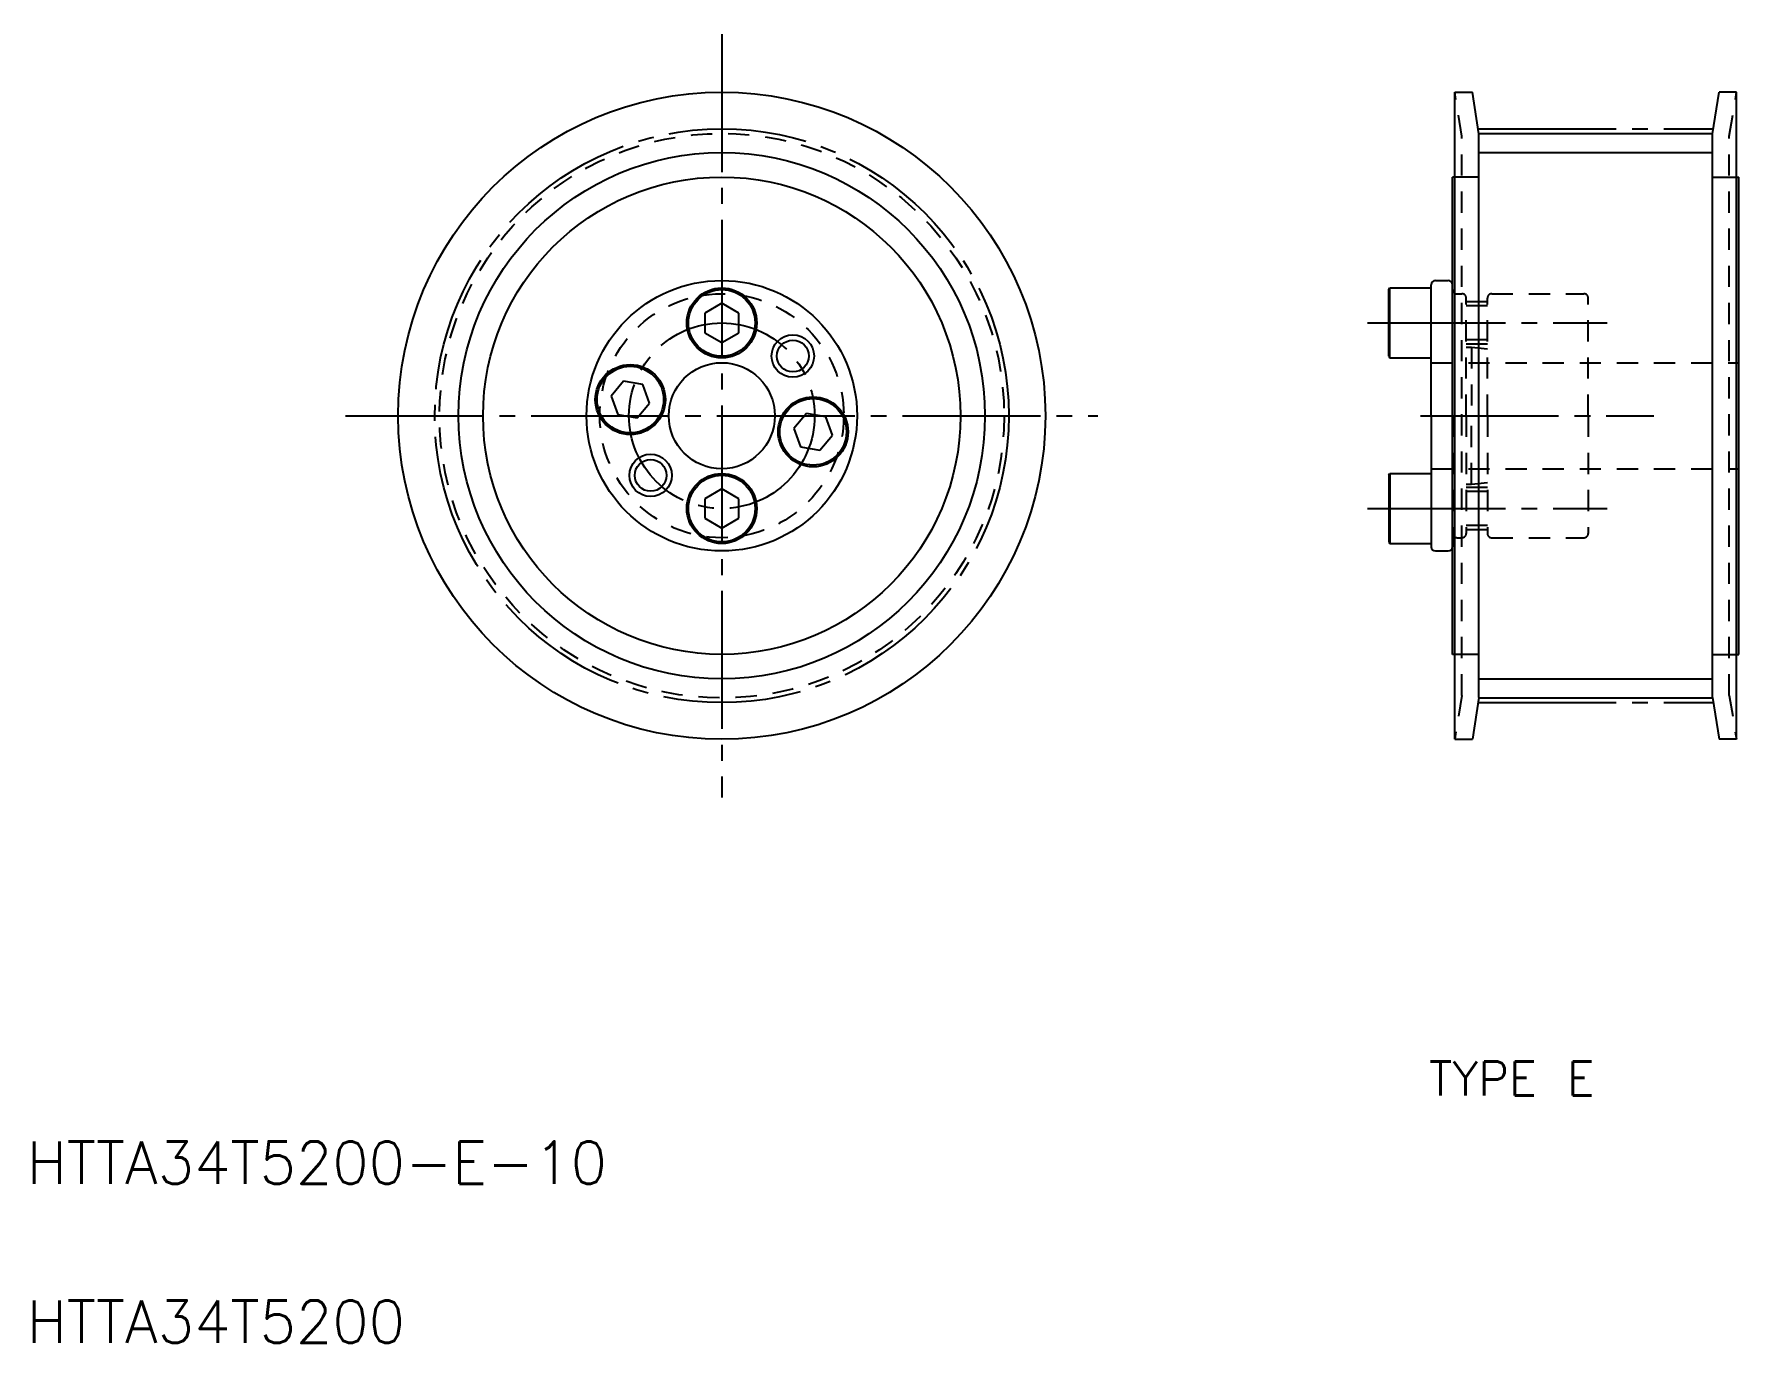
# Model space of a CAD drawing. Extents: x -1 to 159, y 139 to 262.
import ezdxf

# ---------------------------------------------------------------- set-up
doc = ezdxf.new("R2010")
doc.units = 0
doc.linetypes.add('CENTER', pattern=[17.5, 13, -1.5, 1.5, -1.5])
doc.linetypes.add('DASHED', pattern=[3.5, 2, -1.5])
doc.layers.get('0').update_dxf_attribs({"linetype": 'CONTINUOUS'})
doc.layers.add('CENTER', color=1, linetype='CENTER')
doc.styles.get("Standard").update_dxf_attribs({"font": 'txt.shx', "bigfont": '@extfont2.shx'})

msp = doc.modelspace()

# ---------------------------------------------------------------- linework, layer by layer
at = {"color": 3, "linetype": 'DASHED'}
for p, q in [((133.12, 252.41), (132.44, 256.54)), ((158.32, 252.41), (159, 256.54)), ((133.12, 199.68), (133.12, 252.41)), ((158.32, 199.68), (158.32, 252.41)), ((132.63, 237.54), (133.12, 237.54)), ((133.52, 226.04), (133.52, 237.14)), ((135.52, 236.79), (133.52, 236.79)), ((135.52, 236.39), (133.52, 236.39)), ((135.52, 226.04), (135.52, 237.14)), ((135.92, 237.54), (144.62, 237.54)), ((145.02, 226.04), (145.02, 237.14)), ((135.52, 233.19), (133.52, 233.19)), ((135.52, 232.79), (133.52, 232.79)), ((133.52, 232.49), (134.02, 232.49)), ((134.02, 232.49), (134.02, 226.04)), ((134.02, 232.49), (135.52, 232.34)), ((130.22, 231.04), (159.22, 231.04)), ((132.22, 226.04), (132.22, 213.69)), ((133.52, 226.04), (133.52, 214.94)), ((134.02, 219.59), (134.02, 226.04)), ((135.52, 226.04), (135.52, 214.94)), ((145.02, 226.04), (145.02, 214.94)), ((130.22, 221.04), (159.22, 221.04)), ((133.52, 219.59), (134.02, 219.59)), ((135.52, 219.29), (133.52, 219.29)), ((135.52, 218.89), (133.52, 218.89)), ((134.02, 219.59), (135.52, 219.74)), ((135.52, 215.69), (133.52, 215.69)), ((132.63, 214.54), (133.12, 214.54)), ((135.52, 215.29), (133.52, 215.29)), ((135.92, 214.54), (144.62, 214.54)), ((133.12, 199.68), (132.44, 195.54)), ((158.32, 199.68), (159, 195.54))]:
    msp.add_line(p, q, dxfattribs=at)
at = {"color": 7, "linetype": 'CONTINUOUS'}
for p, q in [((132.44, 256.54), (134.1, 256.54)), ((132.44, 195.54), (132.44, 256.54)), ((134.72, 252.62), (134.1, 256.54)), ((156.72, 252.62), (157.35, 256.54)), ((159, 256.54), (157.35, 256.54)), ((159, 195.54), (159, 256.54)), ((134.72, 252.66), (156.72, 252.66)), ((134.72, 199.47), (134.72, 252.62)), ((156.72, 199.47), (156.72, 252.62)), ((132.22, 203.54), (132.22, 248.54)), ((132.44, 248.54), (132.22, 248.54)), ((159, 248.54), (159.22, 248.54)), ((159.22, 203.54), (159.22, 248.54)), ((126.22, 237.93), (126.32, 238.09)), ((126.22, 231.66), (126.22, 237.93)), ((126.32, 231.49), (126.32, 238.09)), ((126.32, 238.09), (130.22, 238.09)), ((130.22, 226.04), (130.22, 238.39)), ((130.22, 231.49), (130.22, 238.09)), ((130.62, 238.79), (131.82, 238.79)), ((132.22, 226.04), (132.22, 238.39)), ((63.35, 236.64), (61.75, 235.72)), ((64.95, 235.72), (63.35, 236.64)), ((130.22, 232.79), (130.22, 236.79)), ((61.75, 235.72), (61.75, 233.87)), ((64.95, 233.87), (64.95, 235.72)), ((61.75, 233.87), (63.35, 232.95)), ((63.35, 232.95), (64.95, 233.87)), ((126.22, 231.66), (126.32, 231.49)), ((126.32, 231.49), (130.22, 231.49)), ((130.22, 232.22), (130.22, 232.22)), ((54.1, 229.3), (52.91, 227.88)), ((55.92, 228.98), (54.1, 229.3)), ((56.55, 227.24), (55.92, 228.98)), ((130.22, 229.13), (130.22, 229.13)), ((52.91, 227.88), (53.54, 226.15)), ((55.36, 225.83), (56.55, 227.24)), ((53.54, 226.15), (55.36, 225.83)), ((71.33, 226.26), (70.15, 224.84)), ((73.15, 225.94), (71.33, 226.26)), ((73.78, 224.2), (73.15, 225.94)), ((130.22, 226.04), (130.22, 213.69)), ((70.15, 224.84), (70.78, 223.11)), ((72.6, 222.79), (73.78, 224.2)), ((70.78, 223.11), (72.6, 222.79)), ((126.22, 220.43), (126.32, 220.59)), ((126.22, 220.43), (126.22, 214.16)), ((126.32, 220.59), (130.22, 220.59)), ((126.32, 220.59), (126.32, 213.99)), ((130.22, 220.59), (130.22, 213.99)), ((63.35, 219.14), (61.75, 218.22)), ((64.95, 218.22), (63.35, 219.14)), ((130.22, 219.29), (130.22, 215.29)), ((61.75, 218.22), (61.75, 216.37)), ((64.95, 216.37), (64.95, 218.22)), ((61.75, 216.37), (63.35, 215.45)), ((63.35, 215.45), (64.95, 216.37)), ((126.22, 214.16), (126.32, 213.99)), ((126.32, 213.99), (130.22, 213.99)), ((130.62, 213.29), (131.82, 213.29)), ((132.44, 203.54), (132.22, 203.54)), ((159, 203.54), (159.22, 203.54)), ((134.72, 199.47), (134.1, 195.54)), ((134.72, 199.43), (156.72, 199.43)), ((156.72, 199.47), (157.35, 195.54)), ((132.44, 195.54), (134.1, 195.54)), ((159, 195.54), (157.35, 195.54))]:
    msp.add_line(p, q, dxfattribs=at)
at = {"color": 3, "linetype": 'CONTINUOUS'}
for p, q in [((134.72, 250.86), (156.72, 250.86)), ((134.72, 248.54), (132.44, 248.54)), ((156.72, 248.54), (159, 248.54)), ((134.72, 203.54), (132.44, 203.54)), ((156.72, 203.54), (159, 203.54)), ((134.72, 201.23), (156.72, 201.23))]:
    msp.add_line(p, q, dxfattribs=at)
at = {"color": 7, "linetype": 'CONTINUOUS'}
for centre, radius in [((63.35, 226.04), 30.5), ((63.35, 226.04), 22.5), ((63.35, 226.04), 12.75), ((63.35, 234.79), 3.3), ((63.35, 234.79), 3.14), ((70.05, 231.67), 1.5), ((63.35, 226.04), 5), ((71.96, 224.52), 3.3), ((71.96, 224.52), 3.14), ((56.64, 220.42), 1.5), ((63.35, 217.29), 3.3), ((63.35, 217.29), 3.14)]:
    msp.add_circle(centre, radius, dxfattribs=at)
at = {"color": 3, "linetype": 'DASHED'}
for radius in [26.61, 11.5]:
    msp.add_circle((63.35, 226.04), radius, dxfattribs=at)
at = {"color": 3, "linetype": 'CONTINUOUS'}
msp.add_circle((63.35, 226.04), 24.81, dxfattribs=at)
at = {"color": 3}
for centre in [(70.05, 231.67), (56.64, 220.42)]:
    msp.add_circle(centre, 2, dxfattribs=at)
at = {"color": 7}
for radius in [3.3, 3.14]:
    msp.add_circle((54.73, 227.56), radius, dxfattribs=at)
at = {"color": 7, "linetype": 'CONTINUOUS'}
for centre, start, end in [((130.62, 238.39), 90, 180), ((131.82, 238.39), 0, 90), ((130.62, 213.69), 180, 270), ((131.82, 213.69), 270, 0)]:
    msp.add_arc(centre, 0.4, start, end, dxfattribs=at)
at = {"color": 3, "linetype": 'DASHED'}
for centre, radius, start, end in [((132.63, 237.95), 0.41, 180, 270), ((133.12, 237.14), 0.4, 0, 90), ((135.92, 237.14), 0.4, 90, 180), ((144.62, 237.14), 0.4, 0, 90), ((132.63, 214.13), 0.41, 90, 180), ((133.12, 214.94), 0.4, 270, 0), ((135.92, 214.94), 0.4, 180, 270), ((144.62, 214.94), 0.4, 270, 0)]:
    msp.add_arc(centre, radius, start, end, dxfattribs=at)
at = {"layer": 'CENTER', "color": 1, "linetype": 'CENTER'}
for p, q in [((63.35, 262.02), (63.35, 190.06)), ((134.65, 253.1), (156.72, 253.1)), ((124.22, 234.79), (146.82, 234.79)), ((27.89, 226.04), (98.81, 226.04)), ((129.22, 226.04), (151.22, 226.04)), ((124.22, 217.29), (146.82, 217.29)), ((134.65, 198.99), (156.8, 198.99))]:
    msp.add_line(p, q, dxfattribs=at)
for radius in [27.05, 8.75]:
    msp.add_circle((63.35, 226.04), radius, dxfattribs=at)

# ---------------------------------------------------------------- texts
at = {"color": 7, "linetype": 'CONTINUOUS'}
msp.add_text('TYPE E', height=3.2, dxfattribs=at).set_placement((130.01, 161.95))
for s, p in [('HTTA34T5200-E-10', (-2.16, 153.63)), ('HTTA34T5200', (-2.16, 138.63))]:
    msp.add_text(s, height=4).set_placement(p)

doc.saveas('drawing.dxf')
